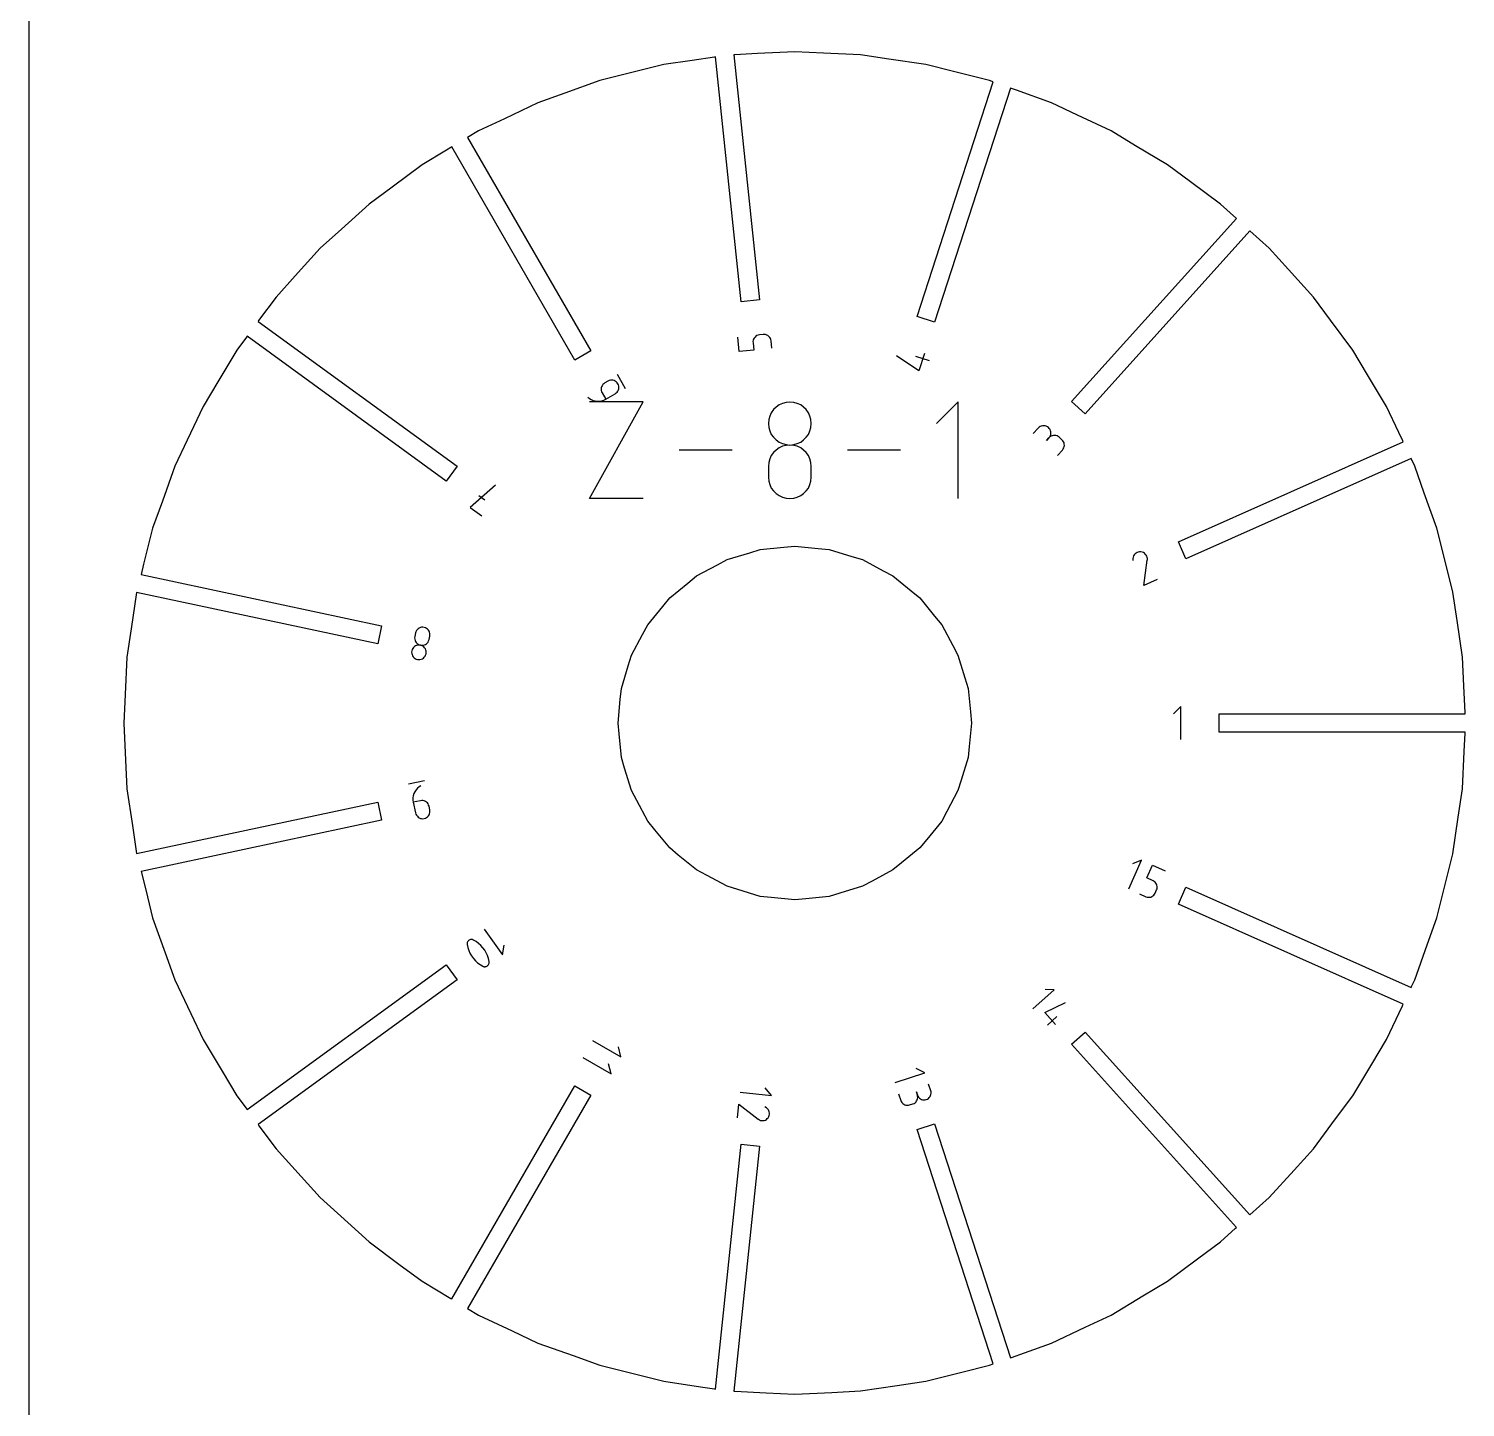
# Model space of a CAD drawing. Extents: x 0 to 800, y 0 to 1200.
# Drawn here: x 0 to 175.1, y 455.3 to 623.4 of the extents above; entities that cross this region are included whole.
import ezdxf

# ---------------------------------------------------------------- set-up
doc = ezdxf.new("R2010")
doc.units = 0
doc.header["$MEASUREMENT"] = 0
for name, color, linetype in [('annotation', 7, 'Continuous'), ('boundary', 7, 'Continuous'), ('frame', 7, 'Continuous'), ('hole', 7, 'Continuous')]:
    doc.layers.add(name, color=color, linetype=linetype)

msp = doc.modelspace()

# ---------------------------------------------------------------- linework, layer by layer
at = {"layer": 'annotation', "color": 1}
for p, q in [((86.63, 584), (86.44, 585.77)), ((88.33, 585.39), (88.3, 585.23)), ((88.3, 585.23), (88.31, 585.07)), ((88.31, 585.07), (88.4, 584.19)), ((88.38, 585.53), (88.33, 585.39)), ((88.45, 585.66), (88.38, 585.53)), ((88.55, 585.78), (88.45, 585.66)), ((88.66, 585.88), (88.55, 585.78)), ((88.79, 585.96), (88.66, 585.88)), ((88.94, 586.02), (88.79, 585.96)), ((89.1, 586.05), (88.94, 586.02)), ((89.54, 586.1), (89.1, 586.05)), ((89.1, 586.05), (89.1, 586.05)), ((89.7, 586.1), (89.54, 586.1)), ((89.85, 586.07), (89.7, 586.1)), ((89.99, 586.02), (89.85, 586.07)), ((90.13, 585.95), (89.99, 586.02)), ((90.24, 585.85), (90.13, 585.95)), ((90.34, 585.74), (90.24, 585.85)), ((90.42, 585.61), (90.34, 585.74)), ((90.48, 585.46), (90.42, 585.61)), ((90.51, 585.31), (90.48, 585.46)), ((90.61, 584.42), (90.51, 585.31)), ((90.51, 585.31), (90.51, 585.31)), ((88.4, 584.19), (86.63, 584)), ((108.51, 581.66), (105.82, 583.47)), ((109.84, 582.87), (108.15, 583.42)), ((109.2, 583.78), (108.51, 581.66)), ((69.91, 579.85), (69.85, 579.72)), ((70, 579.98), (69.91, 579.85)), ((70.11, 580.09), (70, 579.98)), ((70.24, 580.18), (70.11, 580.09)), ((70.62, 580.4), (70.24, 580.18)), ((70.24, 580.18), (70.24, 580.18)), ((70.77, 580.47), (70.62, 580.4)), ((70.92, 580.51), (70.77, 580.47)), ((71.07, 580.52), (70.92, 580.51)), ((71.22, 580.51), (71.07, 580.52)), ((71.37, 580.47), (71.22, 580.51)), ((71.51, 580.41), (71.37, 580.47)), ((71.64, 580.32), (71.51, 580.41)), ((71.75, 580.21), (71.64, 580.32)), ((71.84, 580.08), (71.75, 580.21)), ((72.77, 579.46), (71.77, 581.2)), ((71.91, 579.94), (71.84, 580.08)), ((71.84, 580.08), (71.84, 580.08)), ((71.95, 579.78), (71.91, 579.94)), ((71.96, 579.63), (71.95, 579.78)), ((68.15, 578.47), (68.15, 578.47)), ((68.15, 578.47), (68.36, 578.29)), ((68.36, 578.29), (68.59, 578.16)), ((68.59, 578.16), (68.83, 578.05)), ((68.83, 578.05), (69.08, 577.99)), ((69.6, 577.96), (69.86, 578)), ((69.81, 579.57), (69.8, 579.42)), ((69.8, 579.42), (69.81, 579.27)), ((69.85, 579.72), (69.81, 579.57)), ((69.81, 579.27), (69.85, 579.12)), ((69.85, 579.12), (69.92, 578.97)), ((69.86, 578), (70.12, 578.08)), ((69.92, 578.97), (70.36, 578.2)), ((70.12, 578.08), (70.36, 578.2)), ((70.36, 578.2), (71.51, 578.87)), ((71.51, 578.87), (71.64, 578.96)), ((71.51, 578.87), (71.51, 578.87)), ((71.64, 578.96), (71.75, 579.07)), ((71.75, 579.07), (71.84, 579.2)), ((71.84, 579.2), (71.9, 579.33)), ((71.9, 579.33), (71.94, 579.48)), ((71.94, 579.48), (71.96, 579.63)), ((68.36, 566.09), (74.9, 577.87)), ((74.9, 577.87), (68.36, 577.87)), ((69.08, 577.99), (69.34, 577.96)), ((69.34, 577.96), (69.6, 577.96)), ((90.54, 576.56), (90.35, 576.15)), ((90.8, 576.93), (90.54, 576.56)), ((91.11, 577.24), (90.8, 576.93)), ((91.48, 577.5), (91.11, 577.24)), ((91.89, 577.69), (91.48, 577.5)), ((92.33, 577.81), (91.89, 577.69)), ((92.8, 577.86), (92.33, 577.81)), ((93.27, 577.81), (92.8, 577.86)), ((92.8, 577.86), (92.8, 577.86)), ((93.71, 577.69), (93.27, 577.81)), ((94.12, 577.5), (93.71, 577.69)), ((94.48, 577.24), (94.12, 577.5)), ((94.8, 576.93), (94.48, 577.24)), ((95.06, 576.56), (94.8, 576.93)), ((95.25, 576.15), (95.06, 576.56)), ((113.31, 577.87), (110.69, 575.25)), ((113.31, 566.09), (113.31, 577.87)), ((90.22, 575.71), (90.18, 575.24)), ((90.18, 575.24), (90.18, 575.24)), ((90.18, 575.24), (90.22, 574.77)), ((90.35, 576.15), (90.22, 575.71)), ((90.22, 574.77), (90.35, 574.33)), ((95.37, 575.71), (95.25, 576.15)), ((95.25, 574.33), (95.37, 574.77)), ((95.41, 575.24), (95.37, 575.71)), ((95.37, 574.77), (95.41, 575.24)), ((95.41, 575.24), (95.41, 575.24)), ((123.07, 574.68), (122.48, 574.02)), ((123.19, 574.79), (123.07, 574.68)), ((123.32, 574.87), (123.19, 574.79)), ((123.46, 574.93), (123.32, 574.87)), ((123.61, 574.97), (123.46, 574.93)), ((123.76, 574.97), (123.61, 574.97)), ((123.91, 574.96), (123.76, 574.97)), ((124.06, 574.91), (123.91, 574.96)), ((124.2, 574.84), (124.06, 574.91)), ((124.32, 574.75), (124.2, 574.84)), ((124.43, 574.63), (124.32, 574.75)), ((124.32, 574.75), (124.32, 574.75)), ((124.52, 574.5), (124.43, 574.63)), ((124.58, 574.36), (124.52, 574.5)), ((90.35, 574.33), (90.54, 573.92)), ((90.54, 573.92), (90.8, 573.56)), ((90.8, 573.56), (91.11, 573.24)), ((91.11, 573.24), (91.48, 572.98)), ((91.48, 572.98), (91.89, 572.79)), ((91.89, 572.79), (92.33, 572.67)), ((93.27, 572.67), (93.71, 572.79)), ((93.71, 572.79), (94.12, 572.98)), ((94.12, 572.98), (94.48, 573.24)), ((94.48, 573.24), (94.8, 573.56)), ((94.8, 573.56), (95.06, 573.92)), ((95.06, 573.92), (95.25, 574.33)), ((124.39, 573.49), (124.09, 573.16)), ((124.09, 573.16), (124.39, 573.49)), ((124.39, 573.49), (124.49, 573.62)), ((124.51, 573.6), (124.39, 573.49)), ((124.39, 573.49), (124.39, 573.49)), ((124.49, 573.62), (124.56, 573.76)), ((124.64, 573.69), (124.51, 573.6)), ((124.56, 573.76), (124.6, 573.91)), ((124.61, 574.21), (124.58, 574.36)), ((124.6, 573.91), (124.62, 574.06)), ((124.62, 574.06), (124.61, 574.21)), ((124.78, 573.74), (124.64, 573.69)), ((124.93, 573.78), (124.78, 573.74)), ((125.08, 573.79), (124.93, 573.78)), ((125.23, 573.77), (125.08, 573.79)), ((125.38, 573.72), (125.23, 573.77)), ((125.52, 573.65), (125.38, 573.72)), ((125.64, 573.56), (125.52, 573.65)), ((125.97, 573.26), (125.64, 573.56)), ((125.64, 573.56), (125.64, 573.56)), ((126.08, 573.14), (125.97, 573.26)), ((126.17, 573.01), (126.08, 573.14)), ((126.23, 572.87), (126.17, 573.01)), ((126.26, 572.72), (126.23, 572.87)), ((85.77, 571.98), (79.32, 571.98)), ((90.54, 571.33), (90.35, 570.92)), ((90.8, 571.69), (90.54, 571.33)), ((91.11, 572.01), (90.8, 571.69)), ((91.48, 572.27), (91.11, 572.01)), ((91.89, 572.46), (91.48, 572.27)), ((92.33, 572.58), (91.89, 572.46)), ((92.33, 572.67), (92.8, 572.62)), ((92.8, 572.62), (92.33, 572.58)), ((92.8, 572.62), (93.27, 572.67)), ((93.27, 572.58), (92.8, 572.62)), ((92.8, 572.62), (92.8, 572.62)), ((92.8, 572.62), (92.8, 572.62)), ((93.71, 572.46), (93.27, 572.58)), ((94.12, 572.27), (93.71, 572.46)), ((94.48, 572.01), (94.12, 572.27)), ((94.8, 571.69), (94.48, 572.01)), ((95.06, 571.33), (94.8, 571.69)), ((95.25, 570.92), (95.06, 571.33)), ((106.28, 571.98), (99.83, 571.98)), ((125.44, 571.35), (126.04, 572.01)), ((126.04, 572.01), (126.13, 572.14)), ((126.04, 572.01), (126.04, 572.01)), ((126.13, 572.14), (126.2, 572.28)), ((126.2, 572.28), (126.25, 572.42)), ((126.25, 572.42), (126.27, 572.57)), ((126.27, 572.57), (126.26, 572.72)), ((90.22, 570.48), (90.18, 570.01)), ((90.18, 570.01), (90.18, 568.7)), ((90.35, 570.92), (90.22, 570.48)), ((95.37, 570.48), (95.25, 570.92)), ((95.41, 570.01), (95.37, 570.48)), ((95.41, 568.7), (95.41, 570.01)), ((95.41, 570.01), (95.41, 570.01)), ((56.9, 567.73), (53.83, 565.02)), ((90.18, 568.7), (90.18, 568.7)), ((90.18, 568.7), (90.22, 568.23)), ((90.22, 568.23), (90.35, 567.79)), ((90.35, 567.79), (90.54, 567.38)), ((95.06, 567.38), (95.25, 567.79)), ((95.25, 567.79), (95.37, 568.23)), ((95.37, 568.23), (95.41, 568.7)), ((54.87, 566.46), (55.59, 565.94)), ((74.9, 566.09), (68.36, 566.09)), ((90.54, 567.38), (90.8, 567.02)), ((90.8, 567.02), (91.11, 566.7)), ((91.11, 566.7), (91.48, 566.45)), ((91.48, 566.45), (91.89, 566.25)), ((91.89, 566.25), (92.33, 566.13)), ((92.33, 566.13), (92.8, 566.09)), ((92.8, 566.09), (93.27, 566.13)), ((92.8, 566.09), (92.8, 566.09)), ((93.27, 566.13), (93.71, 566.25)), ((93.71, 566.25), (94.12, 566.45)), ((94.12, 566.45), (94.48, 566.7)), ((94.48, 566.7), (94.8, 567.02)), ((94.8, 567.02), (95.06, 567.38)), ((53.83, 565.02), (55.26, 563.97)), ((134.62, 558.8), (134.6, 558.55)), ((134.65, 558.96), (134.62, 558.8)), ((134.71, 559.1), (134.65, 558.96)), ((134.79, 559.23), (134.71, 559.1)), ((134.89, 559.35), (134.79, 559.23)), ((135.01, 559.44), (134.89, 559.35)), ((135.14, 559.52), (135.01, 559.44)), ((135.28, 559.57), (135.14, 559.52)), ((135.44, 559.59), (135.28, 559.57)), ((135.6, 559.59), (135.44, 559.59)), ((135.75, 559.56), (135.6, 559.59)), ((135.6, 559.59), (135.6, 559.59)), ((135.9, 559.5), (135.75, 559.56)), ((136.03, 559.42), (135.9, 559.5)), ((136.14, 559.32), (136.03, 559.42)), ((136.24, 559.2), (136.14, 559.32)), ((136.31, 559.07), (136.24, 559.2)), ((136.36, 558.93), (136.31, 559.07)), ((136.39, 558.77), (136.36, 558.93)), ((136.39, 558.61), (136.39, 558.77)), ((135.96, 555.5), (136.38, 558.58)), ((136.38, 558.59), (136.38, 558.6)), ((136.38, 558.6), (136.38, 558.6)), ((136.38, 558.6), (136.39, 558.6)), ((136.38, 558.58), (136.38, 558.59)), ((136.38, 558.59), (136.38, 558.59)), ((136.38, 558.59), (136.38, 558.59)), ((136.38, 558.58), (136.38, 558.58)), ((136.39, 558.6), (136.39, 558.61)), ((136.39, 558.61), (136.39, 558.61)), ((136.39, 558.61), (136.39, 558.61)), ((136.39, 558.61), (136.39, 558.61)), ((137.58, 556.23), (135.96, 555.5)), ((47.28, 550), (47.21, 549.86)), ((47.38, 550.12), (47.28, 550)), ((47.49, 550.22), (47.38, 550.12)), ((47.62, 550.31), (47.49, 550.22)), ((47.76, 550.36), (47.62, 550.31)), ((47.9, 550.4), (47.76, 550.36)), ((48.06, 550.41), (47.9, 550.4)), ((48.22, 550.39), (48.06, 550.41)), ((48.37, 550.34), (48.22, 550.39)), ((48.22, 550.39), (48.22, 550.39)), ((48.51, 550.27), (48.37, 550.34)), ((48.63, 550.18), (48.51, 550.27)), ((48.74, 550.07), (48.63, 550.18)), ((48.82, 549.94), (48.74, 550.07)), ((47.07, 549.27), (47.05, 549.11)), ((47.05, 549.11), (47.06, 548.96)), ((47.06, 548.96), (47.1, 548.81)), ((47.17, 549.71), (47.07, 549.27)), ((47.07, 549.27), (47.07, 549.27)), ((47.1, 548.81), (47.16, 548.67)), ((47.16, 548.67), (47.24, 548.54)), ((47.21, 549.86), (47.17, 549.71)), ((47.24, 548.54), (47.34, 548.43)), ((47.44, 548.23), (47.29, 548.19)), ((47.34, 548.43), (47.47, 548.34)), ((47.6, 548.24), (47.44, 548.23)), ((47.47, 548.34), (47.6, 548.27)), ((47.6, 548.27), (47.76, 548.22)), ((47.76, 548.22), (47.6, 548.24)), ((47.76, 548.22), (47.76, 548.22)), ((47.76, 548.22), (47.92, 548.2)), ((47.91, 548.17), (47.76, 548.22)), ((47.76, 548.22), (47.76, 548.22)), ((48.07, 548.21), (48.22, 548.25)), ((48.22, 548.25), (48.36, 548.31)), ((48.36, 548.31), (48.49, 548.39)), ((48.49, 548.39), (48.6, 548.49)), ((48.6, 548.49), (48.69, 548.61)), ((48.69, 548.61), (48.76, 548.75)), ((48.76, 548.75), (48.81, 548.9)), ((48.81, 548.9), (48.9, 549.34)), ((48.88, 549.8), (48.82, 549.94)), ((48.91, 549.65), (48.88, 549.8)), ((48.9, 549.34), (48.92, 549.5)), ((48.9, 549.34), (48.9, 549.34)), ((48.92, 549.5), (48.91, 549.65)), ((46.7, 547.53), (46.68, 547.38)), ((46.68, 547.38), (46.69, 547.22)), ((46.69, 547.22), (46.73, 547.07)), ((46.75, 547.69), (46.7, 547.53)), ((46.7, 547.53), (46.7, 547.53)), ((46.73, 547.07), (46.79, 546.93)), ((46.82, 547.83), (46.75, 547.69)), ((46.79, 546.93), (46.87, 546.81)), ((46.92, 547.95), (46.82, 547.83)), ((46.87, 546.81), (46.98, 546.69)), ((47.03, 548.05), (46.92, 547.95)), ((46.98, 546.69), (47.1, 546.6)), ((47.15, 548.13), (47.03, 548.05)), ((47.1, 546.6), (47.24, 546.53)), ((47.29, 548.19), (47.15, 548.13)), ((47.24, 546.53), (47.39, 546.48)), ((47.39, 546.48), (47.39, 546.48)), ((47.39, 546.48), (47.55, 546.46)), ((47.55, 546.46), (47.7, 546.47)), ((47.7, 546.47), (47.85, 546.51)), ((47.85, 546.51), (47.99, 546.57)), ((48.05, 548.1), (47.91, 548.17)), ((47.92, 548.2), (48.07, 548.21)), ((47.99, 546.57), (48.12, 546.65)), ((48.17, 548.01), (48.05, 548.1)), ((48.12, 546.65), (48.23, 546.75)), ((48.27, 547.9), (48.17, 548.01)), ((48.23, 546.75), (48.32, 546.87)), ((48.36, 547.77), (48.27, 547.9)), ((48.32, 546.87), (48.39, 547.01)), ((48.42, 547.63), (48.36, 547.77)), ((48.39, 547.01), (48.44, 547.16)), ((48.45, 547.48), (48.42, 547.63)), ((48.44, 547.16), (48.46, 547.32)), ((48.44, 547.16), (48.44, 547.16)), ((48.46, 547.32), (48.45, 547.48)), ((140.46, 540.74), (139.57, 539.85)), ((140.46, 536.74), (140.46, 540.74)), ((48.26, 531.7), (46.3, 531.29)), ((47.39, 530.78), (47.22, 530.58)), ((47.59, 530.95), (47.39, 530.78)), ((47.82, 531.1), (47.59, 530.95)), ((47.82, 531.1), (47.82, 531.1)), ((46.89, 529.88), (46.85, 529.62)), ((46.85, 529.62), (46.85, 529.35)), ((46.85, 529.35), (46.89, 529.09)), ((46.97, 530.13), (46.89, 529.88)), ((47.76, 529.27), (46.89, 529.09)), ((46.89, 529.09), (47.17, 527.78)), ((47.08, 530.36), (46.97, 530.13)), ((47.22, 530.58), (47.08, 530.36)), ((47.92, 529.29), (47.76, 529.27)), ((48.07, 529.28), (47.92, 529.29)), ((48.22, 529.24), (48.07, 529.28)), ((48.36, 529.18), (48.22, 529.24)), ((48.49, 529.1), (48.36, 529.18)), ((48.6, 529), (48.49, 529.1)), ((48.69, 528.88), (48.6, 529)), ((47.17, 527.78), (47.17, 527.78)), ((47.17, 527.78), (47.21, 527.63)), ((47.21, 527.63), (47.28, 527.49)), ((47.28, 527.49), (47.38, 527.37)), ((47.38, 527.37), (47.49, 527.26)), ((47.49, 527.26), (47.62, 527.18)), ((48.37, 527.14), (48.51, 527.21)), ((48.51, 527.21), (48.63, 527.31)), ((48.63, 527.31), (48.74, 527.42)), ((48.76, 528.74), (48.69, 528.88)), ((48.74, 527.42), (48.82, 527.55)), ((48.81, 528.59), (48.76, 528.74)), ((48.9, 528.15), (48.81, 528.59)), ((48.81, 528.59), (48.81, 528.59)), ((48.82, 527.55), (48.88, 527.69)), ((48.88, 527.69), (48.91, 527.84)), ((48.92, 527.99), (48.9, 528.15)), ((48.91, 527.84), (48.92, 527.99)), ((47.62, 527.18), (47.76, 527.12)), ((47.76, 527.12), (47.9, 527.09)), ((47.9, 527.09), (48.06, 527.08)), ((48.06, 527.08), (48.22, 527.1)), ((48.22, 527.1), (48.37, 527.14)), ((48.22, 527.1), (48.22, 527.1)), ((134.13, 518.51), (135.69, 522.01)), ((135.69, 522.01), (134.56, 521.58)), ((136.31, 519.87), (137, 521.43)), ((137, 521.43), (138.56, 520.73)), ((137.09, 519.52), (136.31, 519.87)), ((137.22, 519.44), (137.09, 519.52)), ((137.34, 519.35), (137.22, 519.44)), ((137.43, 519.24), (137.34, 519.35)), ((137.51, 519.11), (137.43, 519.24)), ((137.56, 518.98), (137.51, 519.11)), ((137.52, 518.39), (137.57, 518.54)), ((137.59, 518.83), (137.56, 518.98)), ((137.57, 518.54), (137.59, 518.69)), ((137.59, 518.69), (137.59, 518.83)), ((135.44, 517.92), (136.22, 517.57)), ((136.22, 517.57), (136.22, 517.57)), ((136.22, 517.57), (136.37, 517.52)), ((136.37, 517.52), (136.51, 517.5)), ((136.51, 517.5), (136.66, 517.5)), ((136.66, 517.5), (136.8, 517.53)), ((136.8, 517.53), (136.94, 517.59)), ((136.94, 517.59), (137.07, 517.66)), ((137.07, 517.66), (137.18, 517.76)), ((137.18, 517.76), (137.27, 517.87)), ((137.27, 517.87), (137.35, 518.01)), ((137.35, 518.01), (137.52, 518.39)), ((137.52, 518.39), (137.52, 518.39)), ((55.52, 513.6), (57.78, 510.49)), ((53.45, 511.92), (53.44, 511.82)), ((53.44, 511.82), (53.45, 511.73)), ((53.47, 512), (53.45, 511.92)), ((53.45, 511.73), (53.45, 511.73)), ((53.45, 511.73), (53.53, 511.36)), ((53.51, 512.09), (53.47, 512)), ((53.56, 512.16), (53.51, 512.09)), ((53.63, 512.23), (53.56, 512.16)), ((53.7, 512.28), (53.63, 512.23)), ((53.79, 512.32), (53.7, 512.28)), ((53.88, 512.35), (53.79, 512.32)), ((53.88, 512.35), (53.88, 512.35)), ((53.92, 512.35), (53.88, 512.35)), ((53.96, 512.35), (53.92, 512.35)), ((54, 512.35), (53.96, 512.35)), ((54.04, 512.35), (54, 512.35)), ((54.08, 512.35), (54.04, 512.35)), ((54.11, 512.34), (54.08, 512.35)), ((54.15, 512.32), (54.11, 512.34)), ((54.19, 512.31), (54.15, 512.32)), ((54.22, 512.29), (54.19, 512.31)), ((54.55, 512.1), (54.22, 512.29)), ((54.22, 512.29), (54.22, 512.29)), ((54.85, 511.87), (54.55, 512.1)), ((55.12, 511.62), (54.85, 511.87)), ((55.37, 511.35), (55.12, 511.62)), ((57.78, 510.49), (57.97, 511.68)), ((53.53, 511.36), (53.65, 511.01)), ((53.65, 511.01), (53.8, 510.67)), ((53.8, 510.67), (53.99, 510.35)), ((53.99, 510.35), (54.21, 510.05)), ((54.21, 510.05), (54.46, 509.77)), ((54.46, 509.77), (54.73, 509.52)), ((55.59, 511.05), (55.37, 511.35)), ((55.77, 510.73), (55.59, 511.05)), ((55.93, 510.39), (55.77, 510.73)), ((56.05, 510.03), (55.93, 510.39)), ((56.13, 509.67), (56.05, 510.03)), ((54.73, 509.52), (55.03, 509.3)), ((55.03, 509.3), (55.35, 509.1)), ((55.35, 509.1), (55.35, 509.1)), ((55.35, 509.1), (55.39, 509.08)), ((55.39, 509.08), (55.43, 509.07)), ((55.43, 509.07), (55.46, 509.06)), ((55.46, 509.06), (55.5, 509.05)), ((55.5, 509.05), (55.54, 509.04)), ((55.54, 509.04), (55.58, 509.04)), ((55.58, 509.04), (55.62, 509.04)), ((55.62, 509.04), (55.66, 509.04)), ((55.66, 509.04), (55.7, 509.05)), ((55.7, 509.05), (55.79, 509.07)), ((55.7, 509.05), (55.7, 509.05)), ((55.79, 509.07), (55.88, 509.11)), ((55.88, 509.11), (55.95, 509.17)), ((55.95, 509.17), (56.02, 509.23)), ((56.02, 509.23), (56.07, 509.31)), ((56.07, 509.31), (56.11, 509.39)), ((56.11, 509.39), (56.13, 509.48)), ((56.14, 509.57), (56.13, 509.67)), ((56.13, 509.67), (56.13, 509.67)), ((56.13, 509.48), (56.14, 509.57)), ((122.44, 503.89), (125.02, 506.21)), ((125.02, 506.21), (123.93, 506.27)), ((123.89, 503.44), (126.41, 504.67)), ((125.17, 502.01), (123.89, 503.44)), ((124.21, 501.92), (125.36, 502.95)), ((68.75, 500.05), (72.21, 498.05)), ((72.21, 498.05), (71.89, 499.27)), ((67.55, 497.99), (71.02, 495.99)), ((71.02, 495.99), (70.69, 497.2)), ((105.62, 494.92), (109.27, 496.11)), ((109.27, 496.11), (108.19, 496.65)), ((90.55, 493.33), (89.79, 494.27)), ((109.97, 493.92), (109.71, 494.73)), ((110.01, 493.77), (109.97, 493.92)), ((86.4, 490.6), (86.58, 492.3)), ((86.58, 492.3), (88.94, 490.46)), ((86.73, 493.73), (90.55, 493.33)), ((106.06, 493.55), (106.32, 492.74)), ((106.32, 492.74), (106.32, 492.74)), ((106.32, 492.74), (106.38, 492.6)), ((106.38, 492.6), (106.47, 492.47)), ((106.47, 492.47), (106.57, 492.36)), ((106.57, 492.36), (106.68, 492.28)), ((106.68, 492.28), (106.81, 492.21)), ((106.81, 492.21), (106.95, 492.17)), ((106.95, 492.17), (107.1, 492.15)), ((107.25, 492.16), (107.4, 492.19)), ((107.4, 492.19), (107.8, 492.32)), ((107.8, 492.32), (107.94, 492.38)), ((107.8, 492.32), (107.8, 492.32)), ((107.94, 492.38), (108.07, 492.46)), ((108.07, 492.46), (108.18, 492.57)), ((108.18, 492.57), (108.26, 492.68)), ((108.35, 493.4), (108.22, 493.8)), ((108.22, 493.8), (108.35, 493.4)), ((108.26, 492.68), (108.33, 492.81)), ((108.33, 492.81), (108.37, 492.95)), ((108.38, 493.25), (108.35, 493.4)), ((108.35, 493.4), (108.35, 493.4)), ((108.35, 493.4), (108.41, 493.25)), ((108.37, 492.95), (108.39, 493.1)), ((108.39, 493.1), (108.38, 493.25)), ((108.41, 493.25), (108.49, 493.13)), ((108.49, 493.13), (108.59, 493.02)), ((108.59, 493.02), (108.71, 492.94)), ((108.71, 492.94), (108.84, 492.87)), ((108.84, 492.87), (108.98, 492.83)), ((108.98, 492.83), (109.13, 492.81)), ((109.13, 492.81), (109.28, 492.81)), ((109.28, 492.81), (109.43, 492.85)), ((109.43, 492.85), (109.57, 492.91)), ((109.43, 492.85), (109.43, 492.85)), ((109.57, 492.91), (109.69, 492.99)), ((109.69, 492.99), (109.8, 493.09)), ((109.8, 493.09), (109.89, 493.21)), ((109.89, 493.21), (109.95, 493.34)), ((109.95, 493.34), (109.99, 493.48)), ((109.99, 493.48), (110.01, 493.62)), ((110.01, 493.62), (110.01, 493.77)), ((88.94, 490.46), (88.94, 490.46)), ((88.94, 490.46), (88.94, 490.46)), ((88.94, 490.46), (88.95, 490.46)), ((88.95, 490.46), (88.95, 490.46)), ((88.95, 490.46), (88.95, 490.46)), ((88.95, 490.46), (88.95, 490.45)), ((88.95, 490.45), (88.96, 490.45)), ((88.96, 490.45), (88.96, 490.45)), ((88.96, 490.45), (88.96, 490.45)), ((88.96, 490.45), (88.96, 490.45)), ((88.96, 490.45), (88.96, 490.45)), ((88.96, 490.45), (89.1, 490.37)), ((89.97, 491.83), (89.76, 491.96)), ((89.81, 490.35), (89.94, 490.42)), ((89.94, 490.42), (90.05, 490.52)), ((90.08, 491.72), (89.97, 491.83)), ((90.05, 490.52), (90.16, 490.63)), ((90.18, 491.61), (90.08, 491.72)), ((90.16, 490.63), (90.23, 490.77)), ((90.16, 490.63), (90.16, 490.63)), ((90.25, 491.48), (90.18, 491.61)), ((90.23, 490.77), (90.29, 490.91)), ((90.29, 491.34), (90.25, 491.48)), ((90.32, 491.2), (90.29, 491.34)), ((90.29, 490.91), (90.31, 491.05)), ((90.31, 491.05), (90.32, 491.2)), ((107.1, 492.15), (107.25, 492.16)), ((89.1, 490.37), (89.24, 490.31)), ((89.24, 490.31), (89.38, 490.29)), ((89.38, 490.29), (89.53, 490.29)), ((89.53, 490.29), (89.67, 490.31)), ((89.67, 490.31), (89.81, 490.35))]:
    msp.add_line(p, q, dxfattribs=at)
at = {"layer": 'boundary', "color": 5}
for p, q in [((86.09, 620.19), (85.97, 620.19)), ((85.97, 620.19), (89.11, 590.31)), ((88.87, 620.33), (86.09, 620.19)), ((93.4, 620.55), (88.87, 620.33)), ((96.89, 620.38), (93.4, 620.55)), ((101.41, 620.16), (96.89, 620.38)), ((104.87, 619.64), (101.41, 620.16)), ((77.44, 618.98), (73.04, 617.88)), ((80.89, 619.49), (77.44, 618.98)), ((83.61, 619.89), (80.89, 619.49)), ((83.73, 619.91), (83.61, 619.89)), ((86.87, 590.08), (83.73, 619.91)), ((109.36, 618.98), (104.87, 619.64)), ((112.75, 618.13), (109.36, 618.98)), ((69.65, 617.03), (65.38, 615.5)), ((73.04, 617.88), (69.65, 617.03)), ((108.31, 588.29), (117.6, 616.87)), ((117.14, 617.03), (112.75, 618.13)), ((117.48, 616.91), (117.14, 617.03)), ((117.6, 616.87), (117.48, 616.91)), ((65.38, 615.5), (62.09, 614.32)), ((119.72, 616.11), (110.45, 587.59)), ((119.83, 616.07), (119.72, 616.11)), ((120.43, 615.85), (119.83, 616.07)), ((124.7, 614.32), (120.43, 615.85)), ((62.09, 614.32), (57.99, 612.39)), ((127.86, 612.83), (124.7, 614.32)), ((57.99, 612.39), (54.83, 610.89)), ((131.96, 610.89), (127.86, 612.83)), ((54.83, 610.89), (53.5, 610.09)), ((53.5, 610.09), (68.52, 584.08)), ((134.96, 609.09), (131.96, 610.89)), ((50.94, 608.56), (47.95, 606.76)), ((51.46, 608.87), (50.94, 608.56)), ((51.57, 608.94), (51.46, 608.87)), ((66.57, 582.96), (51.57, 608.94)), ((138.85, 606.76), (134.96, 609.09)), ((47.95, 606.76), (44.31, 604.06)), ((141.65, 604.68), (138.85, 606.76)), ((145.29, 601.98), (141.65, 604.68)), ((44.31, 604.06), (41.5, 601.98)), ((41.5, 601.98), (38.14, 598.94)), ((147.24, 600.22), (145.29, 601.98)), ((127.15, 577.91), (147.24, 600.22)), ((38.14, 598.94), (35.55, 596.59)), ((148.9, 598.71), (128.82, 576.4)), ((151.24, 596.59), (148.9, 598.71)), ((35.55, 596.59), (32.5, 593.23)), ((153.59, 594), (151.24, 596.59)), ((156.63, 590.64), (153.59, 594)), ((32.5, 593.23), (30.16, 590.64)), ((30.16, 590.64), (28.03, 587.78)), ((89.11, 590.31), (86.87, 590.08)), ((158.72, 587.83), (156.63, 590.64)), ((28.03, 587.78), (27.96, 587.68)), ((27.96, 587.68), (52.24, 570.04)), ((110.45, 587.59), (108.31, 588.29)), ((161.42, 584.19), (158.72, 587.83)), ((26.54, 585.77), (25.37, 584.19)), ((26.62, 585.87), (26.54, 585.77)), ((50.91, 568.22), (26.62, 585.87)), ((25.37, 584.19), (23.04, 580.31)), ((68.52, 584.08), (66.57, 582.96)), ((163.21, 581.19), (161.42, 584.19)), ((23.04, 580.31), (21.25, 577.31)), ((165.54, 577.31), (163.21, 581.19)), ((21.25, 577.31), (19.31, 573.21)), ((128.82, 576.4), (127.15, 577.91)), ((167.04, 574.15), (165.54, 577.31)), ((19.31, 573.21), (17.81, 570.05)), ((140.18, 560.8), (167.58, 573)), ((167.53, 573.12), (167.04, 574.15)), ((167.58, 573), (167.53, 573.12)), ((17.81, 570.05), (16.29, 565.78)), ((52.24, 570.04), (50.91, 568.22)), ((168.54, 570.97), (141.09, 558.75)), ((168.98, 570.05), (168.54, 570.97)), ((170.15, 566.76), (168.98, 570.05)), ((16.29, 565.78), (15.11, 562.49)), ((171.68, 562.49), (170.15, 566.76)), ((15.11, 562.49), (14.01, 558.09)), ((172.53, 559.1), (171.68, 562.49)), ((141.09, 558.75), (140.18, 560.8)), ((173.63, 554.7), (172.53, 559.1)), ((14.01, 558.09), (13.69, 556.83)), ((13.69, 556.83), (43.02, 550.6)), ((13.15, 554.65), (12.49, 550.22)), ((42.56, 548.4), (13.15, 554.65)), ((174.14, 551.24), (173.63, 554.7)), ((12.49, 550.22), (11.98, 546.76)), ((43.02, 550.6), (42.56, 548.4)), ((174.81, 546.76), (174.14, 551.24)), ((11.98, 546.76), (11.76, 542.23)), ((174.98, 543.27), (174.81, 546.76)), ((175.14, 539.99), (174.98, 543.27)), ((11.76, 542.23), (11.59, 538.74)), ((145.14, 537.62), (145.14, 539.87)), ((145.14, 539.87), (175.15, 539.87)), ((175.15, 539.87), (175.14, 539.99)), ((11.59, 538.74), (11.81, 534.22)), ((175.15, 537.62), (145.14, 537.62)), ((175.03, 535.25), (175.14, 537.49)), ((175.14, 537.49), (175.15, 537.62)), ((11.81, 534.22), (11.98, 530.72)), ((174.81, 530.72), (175.03, 535.25)), ((11.98, 530.72), (12.65, 526.24)), ((174.3, 527.27), (174.81, 530.72)), ((13.15, 522.84), (42.56, 529.09)), ((42.56, 529.09), (43.02, 526.89)), ((173.63, 522.78), (174.3, 527.27)), ((12.65, 526.24), (13.15, 522.84)), ((43.02, 526.89), (13.69, 520.65)), ((172.78, 519.39), (173.63, 522.78)), ((13.69, 520.65), (14.26, 518.39)), ((140.18, 516.68), (141.09, 518.74)), ((141.09, 518.74), (168.54, 506.52)), ((171.68, 514.99), (172.78, 519.39)), ((14.26, 518.39), (15.11, 515)), ((15.11, 515), (16.64, 510.73)), ((167.58, 504.48), (140.18, 516.68)), ((170.5, 511.7), (171.68, 514.99)), ((168.98, 507.44), (170.5, 511.7)), ((16.64, 510.73), (17.81, 507.44)), ((26.62, 491.62), (50.91, 509.27)), ((50.91, 509.27), (52.24, 507.45)), ((17.81, 507.44), (19.75, 503.34)), ((52.24, 507.45), (27.96, 489.81)), ((168.54, 506.52), (168.59, 506.63)), ((168.59, 506.63), (168.98, 507.44)), ((167.48, 504.28), (167.58, 504.48)), ((19.75, 503.34), (21.25, 500.18)), ((165.54, 500.18), (167.48, 504.28)), ((127.15, 499.58), (128.82, 501.08)), ((128.82, 501.08), (148.9, 478.78)), ((21.25, 500.18), (23.58, 496.29)), ((147.24, 477.26), (127.15, 499.58)), ((163.75, 497.18), (165.54, 500.18)), ((23.58, 496.29), (25.37, 493.29)), ((161.42, 493.29), (163.75, 497.18)), ((51.57, 468.55), (66.57, 494.53)), ((66.57, 494.53), (68.52, 493.4)), ((25.37, 493.29), (26.62, 491.62)), ((68.52, 493.4), (53.5, 467.39)), ((159.33, 490.48), (161.42, 493.29)), ((156.63, 486.84), (159.33, 490.48)), ((27.96, 489.81), (28.03, 489.71)), ((28.03, 489.71), (28.07, 489.65)), ((28.07, 489.65), (30.16, 486.84)), ((108.31, 489.2), (110.45, 489.9)), ((117.6, 460.62), (108.31, 489.2)), ((110.45, 489.9), (119.72, 461.38)), ((83.73, 457.57), (86.87, 487.41)), ((89.11, 487.17), (85.97, 457.3)), ((86.87, 487.41), (89.11, 487.17)), ((30.16, 486.84), (33.2, 483.49)), ((154.29, 484.25), (156.63, 486.84)), ((33.2, 483.49), (35.55, 480.9)), ((151.24, 480.9), (154.29, 484.25)), ((35.55, 480.9), (38.91, 477.85)), ((148.9, 478.78), (151.24, 480.9)), ((38.91, 477.85), (41.5, 475.5)), ((145.29, 475.5), (147.14, 477.18)), ((147.14, 477.18), (147.24, 477.26)), ((41.5, 475.5), (45.14, 472.8)), ((142.49, 473.42), (145.29, 475.5)), ((138.85, 470.72), (142.49, 473.42)), ((45.14, 472.8), (47.95, 470.72)), ((47.95, 470.72), (51.46, 468.61)), ((135.85, 468.92), (138.85, 470.72)), ((51.46, 468.61), (51.57, 468.55)), ((131.96, 466.59), (135.85, 468.92)), ((53.5, 467.39), (54.83, 466.59)), ((54.83, 466.59), (58.93, 464.66)), ((128.8, 465.1), (131.96, 466.59)), ((58.93, 464.66), (62.09, 463.16)), ((124.7, 463.16), (128.8, 465.1)), ((62.09, 463.16), (66.36, 461.64)), ((121.41, 461.98), (124.7, 463.16)), ((66.36, 461.64), (69.65, 460.46)), ((119.72, 461.38), (119.83, 461.42)), ((119.83, 461.42), (121.41, 461.98)), ((69.65, 460.46), (74.04, 459.36)), ((74.04, 459.36), (77.44, 458.51)), ((109.36, 458.51), (113.75, 459.61)), ((113.75, 459.61), (117.14, 460.46)), ((117.14, 460.46), (117.6, 460.62)), ((77.44, 458.51), (81.92, 457.84)), ((81.92, 457.84), (83.61, 457.59)), ((83.61, 457.59), (83.73, 457.57)), ((85.97, 457.3), (86.09, 457.29)), ((86.09, 457.29), (89.9, 457.11)), ((93.4, 456.93), (97.92, 457.16)), ((97.92, 457.16), (101.41, 457.33)), ((101.41, 457.33), (105.9, 457.99)), ((105.9, 457.99), (109.36, 458.51)), ((89.9, 457.11), (93.4, 456.93))]:
    msp.add_line(p, q, dxfattribs=at)
at = {"layer": 'frame', "color": 5}
msp.add_line((0, 1200), (0, 0), dxfattribs=at)
at = {"layer": 'hole', "color": 5}
for p, q in [((85.15, 558.65), (87.9, 559.48)), ((87.9, 559.48), (89.19, 559.88)), ((89.19, 559.88), (92.05, 560.16)), ((92.05, 560.16), (93.4, 560.29)), ((93.4, 560.29), (96.25, 560.01)), ((96.25, 560.01), (97.6, 559.88)), ((97.6, 559.88), (100.35, 559.04)), ((100.35, 559.04), (101.64, 558.65)), ((81.42, 556.66), (83.96, 558.01)), ((83.96, 558.01), (85.15, 558.65)), ((101.64, 558.65), (104.17, 557.3)), ((104.17, 557.3), (105.37, 556.66)), ((78.16, 553.98), (80.38, 555.8)), ((80.38, 555.8), (81.42, 556.66)), ((105.37, 556.66), (107.59, 554.84)), ((77.3, 552.93), (78.16, 553.98)), ((107.59, 554.84), (108.63, 553.98)), ((108.63, 553.98), (110.45, 551.76)), ((75.48, 550.71), (77.3, 552.93)), ((110.45, 551.76), (111.31, 550.71)), ((74.84, 549.52), (75.48, 550.71)), ((111.31, 550.71), (112.66, 548.18)), ((73.49, 546.99), (74.84, 549.52)), ((73.1, 545.69), (73.49, 546.99)), ((112.66, 548.18), (113.3, 546.99)), ((113.3, 546.99), (114.14, 544.24)), ((72.26, 542.95), (73.1, 545.69)), ((114.14, 544.24), (114.53, 542.95)), ((71.85, 538.74), (72.13, 541.6)), ((72.13, 541.6), (72.26, 542.95)), ((114.53, 542.95), (114.81, 540.09)), ((114.81, 540.09), (114.94, 538.74)), ((71.98, 537.4), (71.85, 538.74)), ((114.94, 538.74), (114.66, 535.89)), ((72.26, 534.54), (71.98, 537.4)), ((72.65, 533.24), (72.26, 534.54)), ((114.53, 534.54), (113.7, 531.79)), ((114.66, 535.89), (114.53, 534.54)), ((73.49, 530.5), (72.65, 533.24)), ((113.7, 531.79), (113.3, 530.5)), ((74.13, 529.3), (73.49, 530.5)), ((75.48, 526.77), (74.13, 529.3)), ((113.3, 530.5), (111.95, 527.96)), ((111.95, 527.96), (111.31, 526.77)), ((76.34, 525.73), (75.48, 526.77)), ((78.16, 523.51), (76.34, 525.73)), ((111.31, 526.77), (109.49, 524.55)), ((109.49, 524.55), (108.63, 523.51)), ((79.2, 522.65), (78.16, 523.51)), ((81.42, 520.83), (79.2, 522.65)), ((108.63, 523.51), (106.41, 521.68)), ((82.62, 520.19), (81.42, 520.83)), ((105.37, 520.83), (102.83, 519.47)), ((106.41, 521.68), (105.37, 520.83)), ((85.15, 518.84), (82.62, 520.19)), ((86.44, 518.44), (85.15, 518.84)), ((89.19, 517.61), (86.44, 518.44)), ((101.64, 518.84), (98.89, 518)), ((102.83, 519.47), (101.64, 518.84)), ((90.54, 517.48), (89.19, 517.61)), ((93.4, 517.2), (90.54, 517.48)), ((94.74, 517.33), (93.4, 517.2)), ((97.6, 517.61), (94.74, 517.33)), ((98.89, 518), (97.6, 517.61))]:
    msp.add_line(p, q, dxfattribs=at)

doc.saveas('drawing.dxf')
